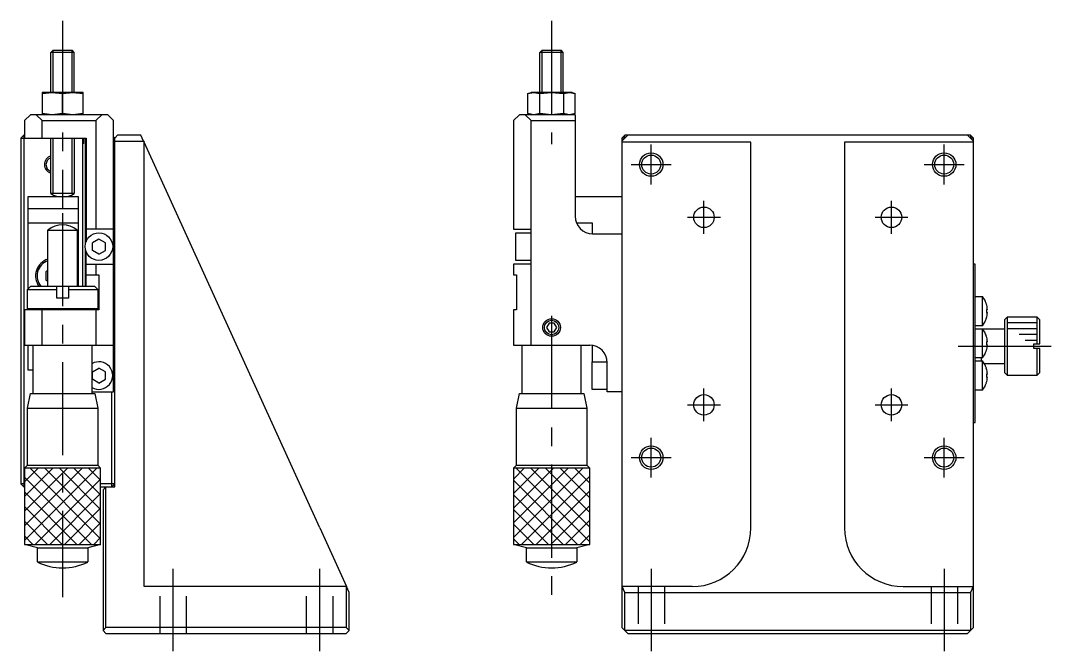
# Model space of a CAD drawing. Extents: x 0 to 363, y -8 to 254.
# Drawn here: x 184 to 362.9, y 79.2 to 186.8 of the extents above; entities that cross this region are included whole.
import ezdxf

# ---------------------------------------------------------------- set-up
doc = ezdxf.new("R2010")
doc.units = 0
doc.header["$LTSCALE"] = 0.5
doc.linetypes.add('CENTER', pattern=[50.8, 31.75, -6.35, 6.35, -6.35])
doc.linetypes.add('DASHED', pattern=[19.05, 12.7, -6.35])
for name, color, linetype in [('MSM_CENTER', 1, 'CENTER'), ('MSM_CONTINUOUS', 7, 'CONTINUOUS'), ('MSM_DASHED', 4, 'DASHED'), ('MSM_NARROW', 5, 'CONTINUOUS')]:
    doc.layers.add(name, color=color, linetype=linetype)

msp = doc.modelspace()

# ---------------------------------------------------------------- linework, layer by layer
at = {"layer": 'MSM_CENTER'}
for p, q in [((191.1, 186.75), (191.1, 154.75)), ((274.55, 186.75), (274.55, 165.75)), ((291.55, 158.85), (291.55, 165.65)), ((341.55, 158.85), (341.55, 165.65)), ((288.15, 162.25), (294.95, 162.25)), ((338.15, 162.25), (344.95, 162.25)), ((300.55, 150.45), (300.55, 156.05)), ((332.55, 150.45), (332.55, 156.05)), ((191.1, 153.95), (191.1, 88.45)), ((297.75, 153.25), (303.35, 153.25)), ((329.75, 153.25), (335.35, 153.25)), ((274.55, 136.45), (274.55, 88.45)), ((343.91, 131.25), (362.85, 131.25)), ((300.55, 118.45), (300.55, 124.05)), ((332.55, 118.45), (332.55, 124.05)), ((297.75, 121.25), (303.35, 121.25)), ((329.75, 121.25), (335.35, 121.25)), ((291.55, 108.85), (291.55, 115.65)), ((341.55, 108.85), (341.55, 115.65)), ((288.15, 112.25), (294.95, 112.25)), ((338.15, 112.25), (344.95, 112.25)), ((210, 79.25), (210, 93.25)), ((235, 79.25), (235, 93.25)), ((291.55, 93.25), (291.55, 79.25)), ((341.55, 93.25), (341.55, 79.25))]:
    msp.add_line(p, q, dxfattribs=at)
at = {"layer": 'MSM_CONTINUOUS'}
for p, q in [((189.1, 181.37), (189.48, 181.75)), ((193.1, 181.37), (189.1, 181.37)), ((189.1, 174.55), (189.1, 181.37)), ((189.48, 181.75), (192.72, 181.75)), ((193.1, 181.37), (192.72, 181.75)), ((193.1, 174.55), (193.1, 181.37)), ((272.55, 181.37), (272.93, 181.75)), ((276.55, 181.37), (272.55, 181.37)), ((272.55, 174.55), (272.55, 181.37)), ((272.93, 181.75), (276.17, 181.75)), ((276.55, 181.37), (276.17, 181.75)), ((276.55, 174.55), (276.55, 181.37)), ((187.6, 174.35), (189.35, 174.55)), ((194.6, 174.55), (187.6, 174.55)), ((187.6, 174.55), (187.6, 170.75)), ((189.35, 174.55), (191.1, 174.35)), ((191.1, 174.35), (192.85, 174.55)), ((191.1, 170.95), (191.1, 174.35)), ((192.85, 174.55), (194.6, 174.35)), ((194.6, 170.75), (194.6, 174.55)), ((270.51, 174.35), (271.52, 174.55)), ((270.51, 174.35), (271.05, 174.55)), ((270.51, 170.95), (270.51, 174.35)), ((278.05, 174.55), (271.05, 174.55)), ((271.52, 174.55), (272.53, 174.35)), ((272.53, 174.35), (274.55, 174.55)), ((272.53, 170.95), (272.53, 174.35)), ((274.55, 174.55), (276.57, 174.35)), ((276.57, 174.35), (277.58, 174.55)), ((276.57, 174.35), (276.57, 170.95)), ((277.58, 174.55), (278.6, 174.35)), ((278.05, 174.55), (278.6, 174.35)), ((278.6, 170.95), (278.6, 174.35)), ((185.6, 170.75), (184.6, 169.75)), ((198.8, 170.75), (185.6, 170.75)), ((187.6, 169.75), (186.6, 170.75)), ((189.35, 170.75), (187.6, 170.95)), ((191.1, 170.95), (189.35, 170.75)), ((192.85, 170.75), (191.1, 170.95)), ((194.6, 170.95), (192.85, 170.75)), ((197.8, 170.75), (196.8, 169.75)), ((199.8, 169.75), (198.8, 170.75)), ((269.05, 170.75), (268.05, 169.75)), ((278.55, 170.75), (269.05, 170.75)), ((271.05, 169.75), (270.05, 170.75)), ((271.52, 170.75), (270.51, 170.95)), ((271.05, 170.75), (270.51, 170.95)), ((272.53, 170.95), (271.52, 170.75)), ((274.55, 170.75), (272.53, 170.95)), ((276.57, 170.95), (274.55, 170.75)), ((277.58, 170.75), (276.57, 170.95)), ((278.6, 170.95), (277.58, 170.75)), ((278.6, 170.95), (278.05, 170.75)), ((278.55, 170.75), (278.55, 153.45)), ((184.6, 169.75), (184.6, 166.75)), ((187.6, 166.75), (187.6, 169.75)), ((187.6, 169.75), (196.8, 169.75)), ((196.8, 169.75), (196.8, 151.25)), ((199.8, 123.45), (199.8, 169.75)), ((268.05, 169.75), (268.05, 151.25)), ((271.05, 169.75), (278.55, 169.75)), ((271.05, 131.45), (271.05, 169.75)), ((184, 166.75), (184.5, 167.25)), ((184, 166.75), (195.1, 166.75)), ((184, 166.75), (184, 107.75)), ((184.5, 167.25), (184.5, 107.25)), ((184.6, 167.25), (184.5, 167.25)), ((189.1, 157.29), (189.1, 166.75)), ((193.1, 166.75), (193.1, 157.29)), ((194.5, 166.75), (194.5, 141.45)), ((194.75, 165.85), (194.75, 166.75)), ((195, 148.73), (195, 166.75)), ((195.1, 166.75), (195.1, 149.08)), ((200, 166.75), (199.8, 166.95)), ((200, 166.75), (199.8, 166.75)), ((200, 166.75), (200.5, 167.25)), ((200, 107.25), (200, 166.75)), ((204.45, 167.25), (200.5, 167.25)), ((204.91, 166.25), (204.45, 167.25)), ((286.55, 166.75), (287.05, 167.25)), ((286.55, 166.25), (287.55, 167.25)), ((287.05, 166.75), (286.55, 166.75)), ((286.55, 166.75), (286.55, 83.25)), ((346.05, 167.25), (287.05, 167.25)), ((287.05, 166.75), (287.05, 167.25)), ((345.55, 167.25), (346.55, 166.25)), ((346.05, 167.25), (346.05, 166.75)), ((346.05, 167.25), (346.55, 166.75)), ((346.55, 166.75), (346.05, 166.75)), ((346.55, 83.25), (346.55, 166.75)), ((194.75, 165.85), (194.5, 165.85)), ((200, 166.25), (204.91, 166.25)), ((204.91, 166.25), (205, 166.05)), ((205, 90.25), (205, 166.05)), ((234.99, 100.25), (205, 166.05)), ((308.55, 166.05), (286.55, 166.05)), ((308.55, 100.25), (308.55, 166.05)), ((324.55, 166.05), (324.55, 100.25)), ((346.55, 166.05), (324.55, 166.05)), ((193.8, 156.75), (185.2, 156.75)), ((185.2, 156.75), (185.2, 141.05)), ((193.1, 157.29), (189.1, 157.29)), ((193.8, 141.45), (193.8, 156.75)), ((286.55, 156.75), (278.55, 156.75)), ((185.2, 154.75), (193.8, 154.75)), ((193.8, 152.25), (185.2, 152.25)), ((281.55, 152.25), (278.8, 152.25)), ((281.55, 150.45), (281.55, 152.25)), ((188.6, 151.07), (193.6, 151.07)), ((188.6, 141.45), (188.6, 151.07)), ((193.6, 151.07), (193.6, 141.45)), ((199.8, 151.25), (195.1, 151.25)), ((268.05, 151.25), (271.05, 151.25)), ((268.45, 145.9), (268.45, 150.6)), ((268.45, 150.6), (271.05, 150.6)), ((281.55, 150.45), (286.55, 150.45)), ((197.3, 149.52), (196.2, 148.89)), ((196.2, 147.61), (196.2, 148.89)), ((198.4, 148.89), (197.3, 149.52)), ((198.4, 147.61), (198.4, 148.89)), ((195, 141.45), (195, 147.77)), ((195.1, 141.45), (195.1, 147.42)), ((197.3, 146.98), (196.2, 147.61)), ((197.3, 146.98), (198.4, 147.61)), ((195.1, 145.25), (199.8, 145.25)), ((196.8, 145.25), (196.8, 143.45)), ((271.05, 145.25), (268.05, 145.25)), ((268.05, 145.25), (268.05, 143.45)), ((271.05, 145.9), (268.45, 145.9)), ((346.85, 145.25), (346.55, 145.25)), ((346.85, 118.25), (346.85, 145.25)), ((188.6, 144.17), (188.25, 143.97)), ((188.25, 143.97), (188.25, 142.53)), ((195.1, 143.45), (197.3, 143.45)), ((197.3, 143.45), (197.3, 137.45)), ((268.05, 143.45), (268.55, 143.45)), ((268.55, 143.45), (268.55, 137.45)), ((185.1, 140.95), (185.6, 141.45)), ((196.6, 141.45), (185.6, 141.45)), ((188.25, 142.53), (188.6, 142.33)), ((190.1, 139.45), (190.1, 141.45)), ((192.1, 141.45), (192.1, 139.45)), ((196.6, 141.45), (197.1, 140.95)), ((185.1, 140.95), (190.1, 140.95)), ((185.1, 137.65), (185.1, 140.95)), ((192.1, 140.95), (197.1, 140.95)), ((197.1, 140.95), (197.1, 137.65)), ((346.85, 139.75), (348.08, 139.75)), ((348.08, 134.75), (348.08, 139.75)), ((192.1, 139.45), (190.1, 139.45)), ((348.75, 138.5), (348.75, 138.5)), ((184.6, 137.45), (184.6, 131.45)), ((197.3, 137.45), (184.6, 137.45)), ((197.1, 137.65), (185.1, 137.65)), ((185.3, 137.45), (185.1, 137.65)), ((185.2, 137.55), (185.2, 137.45)), ((187.6, 131.45), (187.6, 137.45)), ((196.8, 137.45), (196.8, 131.45)), ((197.1, 137.65), (196.9, 137.45)), ((268.55, 137.45), (268.05, 137.45)), ((268.05, 137.45), (268.05, 131.45)), ((348.75, 137.51), (348.75, 136.99)), ((348.94, 137.51), (348.75, 137.51)), ((348.75, 136.99), (348.94, 136.99)), ((348.75, 136), (348.75, 136)), ((351.85, 135.75), (352.35, 136.25)), ((352.35, 126.25), (352.35, 136.25)), ((352.35, 136.25), (357.35, 136.25)), ((357.35, 136.25), (357.35, 131.65)), ((357.35, 136.25), (357.85, 135.75)), ((274.12, 135.2), (273.69, 134.45)), ((273.69, 134.45), (274.12, 133.7)), ((274.99, 135.2), (274.12, 135.2)), ((275.42, 134.45), (274.99, 135.2)), ((274.99, 133.7), (275.42, 134.45)), ((348.08, 134.75), (346.85, 134.75)), ((346.85, 134.25), (351.85, 134.25)), ((348.08, 129.25), (348.08, 134.25)), ((351.85, 135.75), (351.85, 126.75)), ((357.85, 131.65), (357.85, 135.75)), ((274.12, 133.7), (274.99, 133.7)), ((348.75, 133), (348.75, 133)), ((184.6, 131.45), (199.8, 131.45)), ((185.2, 131.45), (185.2, 127.25)), ((186.1, 123.2), (186.1, 131.45)), ((196.1, 131.45), (196.1, 123.2)), ((268.05, 131.45), (281.05, 131.45)), ((269.55, 123.2), (269.55, 131.45)), ((279.55, 131.45), (279.55, 123.2)), ((281.55, 128.6), (281.55, 131.41)), ((348.75, 132.01), (348.75, 131.49)), ((348.94, 132.01), (348.75, 132.01)), ((348.75, 131.49), (348.94, 131.49)), ((356.85, 130.85), (356.85, 131.65)), ((356.85, 131.65), (357.85, 131.65)), ((357.85, 130.85), (356.85, 130.85)), ((357.35, 130.85), (357.35, 126.25)), ((357.85, 126.75), (357.85, 130.85)), ((348.08, 129.25), (346.85, 129.25)), ((347.85, 129.25), (347.85, 128.75)), ((348.75, 130.5), (348.75, 130.5)), ((185.2, 127.25), (186.1, 127.25)), ((196.2, 126.89), (197.3, 127.52)), ((198.4, 126.89), (197.3, 127.52)), ((281.45, 123.9), (281.45, 128.6)), ((281.45, 128.6), (284.05, 128.6)), ((284.05, 123.45), (284.05, 128.45)), ((346.85, 128.75), (348.08, 128.75)), ((348.08, 123.75), (348.08, 128.75)), ((351.85, 128.25), (348.42, 128.25)), ((348.75, 127.5), (348.75, 127.5)), ((196.2, 125.61), (196.2, 126.89)), ((197.3, 124.98), (196.2, 125.61)), ((197.3, 124.98), (198.4, 125.61)), ((198.4, 125.61), (198.4, 126.89)), ((348.75, 126.51), (348.75, 125.99)), ((348.94, 126.51), (348.75, 126.51)), ((348.75, 125.99), (348.94, 125.99)), ((352.35, 126.25), (351.85, 126.75)), ((357.35, 126.25), (352.35, 126.25)), ((357.85, 126.75), (357.35, 126.25)), ((196.1, 123.45), (199.8, 123.45)), ((199.5, 107.25), (199.5, 123.45)), ((284.05, 123.9), (281.45, 123.9)), ((286.55, 123.45), (284.05, 123.45)), ((348.08, 123.75), (346.85, 123.75)), ((348.75, 125), (348.75, 125)), ((185.1, 120.7), (185.6, 123.2)), ((185.6, 123.2), (196.6, 123.2)), ((196.6, 123.2), (197.1, 120.7)), ((268.55, 120.7), (269.05, 123.2)), ((269.05, 123.2), (280.05, 123.2)), ((280.05, 123.2), (280.55, 120.7)), ((185.1, 120.7), (197.1, 120.7)), ((185.1, 110.95), (185.1, 120.7)), ((197.1, 120.7), (197.1, 110.95)), ((268.55, 120.7), (280.55, 120.7)), ((268.55, 110.95), (268.55, 120.7)), ((280.55, 120.7), (280.55, 110.95)), ((346.55, 118.25), (346.85, 118.25)), ((184.6, 110.45), (185.1, 110.95)), ((185.1, 110.95), (197.1, 110.95)), ((197.1, 110.95), (197.6, 110.45)), ((268.05, 110.45), (268.55, 110.95)), ((268.55, 110.95), (280.55, 110.95)), ((280.55, 110.95), (281.05, 110.45)), ((197.6, 110.45), (184.6, 110.45)), ((184.6, 110.45), (184.6, 97.45)), ((197.6, 97.45), (197.6, 110.45)), ((281.05, 110.45), (268.05, 110.45)), ((268.05, 110.45), (268.05, 97.45)), ((281.05, 97.45), (281.05, 110.45)), ((184.6, 107.75), (184, 107.75)), ((184.5, 107.25), (184, 107.75)), ((200, 107.75), (197.6, 107.75)), ((200, 107.75), (199.5, 107.25)), ((184.5, 107.25), (184.6, 107.25)), ((197.6, 107.25), (200, 107.25)), ((198.5, 107.25), (198, 106.75)), ((198, 106.75), (198, 82.75)), ((198.5, 83.25), (198.5, 107.25)), ((234.99, 100.25), (239.54, 90.25)), ((186.8, 96.86), (184.6, 97.45)), ((184.6, 97.45), (197.6, 97.45)), ((186.8, 96.86), (195.4, 96.86)), ((186.8, 94.45), (186.8, 96.86)), ((197.6, 97.45), (195.4, 96.86)), ((195.4, 96.86), (195.4, 94.45)), ((270.25, 96.86), (268.05, 97.45)), ((268.05, 97.45), (281.05, 97.45)), ((270.25, 96.86), (278.85, 96.86)), ((270.25, 94.45), (270.25, 96.86)), ((281.05, 97.45), (278.85, 96.86)), ((278.85, 96.86), (278.85, 94.45)), ((186.8, 94.45), (195.4, 94.45)), ((270.25, 94.45), (278.85, 94.45)), ((239.54, 90.25), (205, 90.25)), ((239.5, 90.25), (239.5, 83.25)), ((240, 89.25), (239.54, 90.25)), ((298.55, 90.25), (286.55, 90.25)), ((287.05, 89.25), (286.6, 90.25)), ((334.55, 90.25), (346.55, 90.25)), ((346.51, 90.25), (346.05, 89.25)), ((240, 82.75), (240, 89.25)), ((287.05, 89.25), (346.05, 89.25)), ((287.05, 82.75), (287.05, 89.25)), ((346.05, 89.25), (346.05, 82.75)), ((198, 82.75), (198.5, 83.25)), ((198.5, 82.25), (198, 82.75)), ((239.5, 83.25), (198.5, 83.25)), ((239.5, 83.25), (240, 82.75)), ((240, 82.75), (239.5, 82.25)), ((286.55, 83.25), (287.55, 82.25)), ((346.05, 82.75), (287.05, 82.75)), ((345.55, 82.25), (346.55, 83.25)), ((198.5, 82.25), (239.5, 82.25)), ((287.55, 82.25), (345.55, 82.25))]:
    msp.add_line(p, q, dxfattribs=at)
for centre, radius in [((291.55, 162.25), 1.62), ((341.55, 162.25), 1.62), ((300.55, 153.25), 1.75), ((332.55, 153.25), 1.75), ((197.3, 148.25), 2.35), ((274.55, 134.45), 1.23), ((300.55, 121.25), 1.75), ((332.55, 121.25), 1.75), ((291.55, 112.25), 1.62), ((341.55, 112.25), 1.62)]:
    msp.add_circle(centre, radius, dxfattribs=at)
for centre, radius, start, end in [((189.5, 162.25), 1.23, 108.9859, 251.0141), ((191.1, 160.75), 4, 240, 300), ((281.55, 153.45), 3, 180, 270), ((191.1, 147.95), 4, 51.3178, 128.6822), ((189.5, 143.25), 3, 107.4575, 216.8699), ((189.5, 143.25), 2.75, 109.1032, 220.8852), ((344.95, 137.25), 4, 18.2398, 38.6822), ((344.95, 137.25), 3.99, 3.7348, 18.2232), ((344.95, 137.25), 4, 321.3178, 341.7602), ((344.95, 137.25), 3.99, 341.7768, 356.2652), ((344.95, 131.75), 4, 18.2398, 38.6822), ((344.95, 131.75), 3.99, 3.7348, 18.2232), ((281.05, 128.45), 3, 0, 90), ((344.95, 131.75), 3.99, 341.7768, 356.2652), ((344.95, 131.75), 4, 321.3178, 341.7602), ((197.3, 126.25), 2.35, 239.2936, 120.7064), ((344.95, 126.25), 4, 18.2398, 38.6822), ((344.95, 126.25), 3.99, 3.7348, 18.2232), ((344.95, 126.25), 3.99, 341.7768, 356.2652), ((344.95, 126.25), 4, 321.3178, 341.7602), ((298.55, 100.25), 10, 270, 0), ((334.55, 100.25), 10, 180, 270), ((191.1, 103.19), 9.75, 243.8162, 296.1838), ((274.55, 103.19), 9.75, 243.8162, 296.1838)]:
    msp.add_arc(centre, radius, start, end, dxfattribs=at)
at = {"layer": 'MSM_DASHED'}
for p, q in [((207.75, 82.25), (207.75, 90.25)), ((212.25, 82.25), (212.25, 90.25)), ((232.75, 82.25), (232.75, 90.25)), ((237.25, 82.25), (237.25, 90.25)), ((289.3, 90.25), (289.3, 82.25)), ((293.8, 90.25), (293.8, 82.25)), ((339.3, 90.25), (339.3, 82.25)), ((343.8, 90.25), (343.8, 82.25))]:
    msp.add_line(p, q, dxfattribs=at)
at = {"layer": 'MSM_NARROW'}
for p, q in [((189.48, 174.55), (189.48, 181.75)), ((192.72, 174.55), (192.72, 181.75)), ((272.93, 174.55), (272.93, 181.75)), ((276.17, 174.55), (276.17, 181.75)), ((189.48, 157.29), (189.48, 166.75)), ((192.72, 157.29), (192.72, 166.75)), ((357.35, 135.25), (352.35, 135.25)), ((357.35, 134.25), (352.35, 134.25)), ((357.35, 133.25), (354.35, 133.25)), ((357.35, 132.25), (355.35, 132.25)), ((196.95, 110.45), (184.6, 98.1)), ((194.45, 110.45), (184.6, 100.6)), ((191.95, 110.45), (184.6, 103.1)), ((189.45, 110.45), (184.6, 105.6)), ((186.95, 110.45), (184.6, 108.1)), ((197.6, 98.4), (185.55, 110.45)), ((197.6, 100.9), (188.05, 110.45)), ((197.6, 103.4), (190.55, 110.45)), ((197.6, 105.9), (193.05, 110.45)), ((197.6, 108.4), (195.55, 110.45)), ((279.9, 110.45), (268.05, 98.6)), ((277.4, 110.45), (268.05, 101.1)), ((274.9, 110.45), (268.05, 103.6)), ((272.4, 110.45), (268.05, 106.1)), ((269.9, 110.45), (268.05, 108.6)), ((281.05, 97.9), (268.5, 110.45)), ((281.05, 100.4), (271, 110.45)), ((281.05, 102.9), (273.5, 110.45)), ((281.05, 105.4), (276, 110.45)), ((281.05, 107.9), (278.5, 110.45)), ((281.05, 110.4), (281, 110.45)), ((196.05, 97.45), (184.6, 108.9)), ((197.6, 108.6), (186.45, 97.45)), ((279, 97.45), (268.05, 108.4)), ((281.05, 109.1), (269.4, 97.45)), ((193.55, 97.45), (184.6, 106.4)), ((197.6, 106.1), (188.95, 97.45)), ((276.5, 97.45), (268.05, 105.9)), ((281.05, 106.6), (271.9, 97.45)), ((191.05, 97.45), (184.6, 103.9)), ((281.05, 104.1), (274.4, 97.45)), ((197.6, 103.6), (191.45, 97.45)), ((274, 97.45), (268.05, 103.4)), ((188.55, 97.45), (184.6, 101.4)), ((197.6, 101.1), (193.95, 97.45)), ((271.5, 97.45), (268.05, 100.9)), ((281.05, 101.6), (276.9, 97.45)), ((186.05, 97.45), (184.6, 98.9)), ((197.6, 98.6), (196.45, 97.45)), ((269, 97.45), (268.05, 98.4)), ((281.05, 99.1), (279.4, 97.45))]:
    msp.add_line(p, q, dxfattribs=at)
for centre, radius in [((291.55, 162.25), 2), ((341.55, 162.25), 2), ((274.55, 134.45), 1.5), ((291.55, 112.25), 2), ((341.55, 112.25), 2)]:
    msp.add_circle(centre, radius, dxfattribs=at)
msp.add_arc((189.5, 162.25), 1.5, 105.466, 254.534, dxfattribs=at)

doc.saveas('drawing.dxf')
